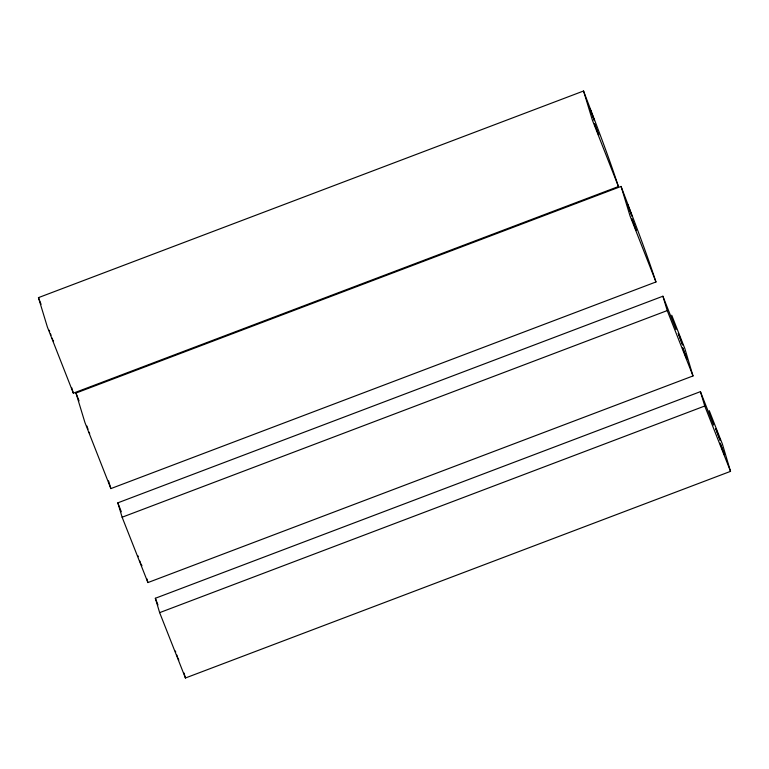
<?xml version="1.0" encoding="UTF-8"?>
<svg xmlns="http://www.w3.org/2000/svg" width="769" height="769" viewBox="0 0 769 769"><rect width="100%" height="100%" fill="white"/><g stroke="black" fill="none" stroke-linecap="round" stroke-linejoin="round"><path stroke-width="1.15" d="M147.908 582.575L693.004 375.945L684.862 348.645L671.731 315.242L676.047 329.613L662.907 296.219L117.811 502.849L122.127 517.22L147.908 582.575L146.773 578.624M185.435 677.998L730.531 471.359L722.389 444.059L709.258 410.665L713.565 425.036L700.434 391.642L155.338 598.272L159.644 612.643L185.435 677.998L183.964 672.933M38.45 297.641L583.546 91.002C595.571 122.713 607.885 154.329 618.439 186.54L73.343 393.17L47.39 327.056L38.45 297.641L41.074 304.313M75.977 393.055L621.073 186.425C633.098 218.136 645.412 249.742 655.967 281.963L110.871 488.594L84.917 422.479L75.977 393.055L79.044 400.851M122.127 517.22L667.223 310.589L662.907 296.219M159.644 612.643L704.75 406.013L700.434 391.642M693.004 375.945L667.223 310.589M730.531 471.359L704.75 406.013M53.099 340.475L53.426 341.205M140.862 563.667L141.794 565.801L141.486 564.619M178.812 660.129L177.87 657.812M52.157 338.149L52.676 339.437M618.439 186.54L592.486 120.425L583.546 91.002M655.967 281.963L630.013 215.849L621.073 186.425M117.811 502.849L121.31 511.76M155.338 598.272L157.962 604.953M139.785 560.957L140.343 562.389M89.127 432.14L89.685 433.572M176.745 654.88L177.312 656.38M50.504 333.775L51.042 335.226M87.56 427.9L88.031 429.198M175.38 651.064L175.745 652.141M137.853 555.651L138.218 556.718M86.945 426.064L87.195 426.833M53.301 340.379L53.551 341.138M49.668 331.41L49.312 330.237M108.544 480.856L110.871 488.594M71.68 387.643L73.343 393.17M590.14 109.217L594.399 120.56L590.14 109.217M594.456 123.588L598.705 134.94L594.456 123.588M627.667 204.641L631.926 215.983L627.667 204.641M631.983 219.011L636.232 230.354L631.983 219.011M678.325 333.458L682.584 344.8L678.325 333.458M682.641 347.828L686.89 359.171L682.641 347.828M715.852 428.871L720.101 440.224L715.852 428.871M720.169 443.242L724.417 454.594L720.169 443.242"/></g></svg>
